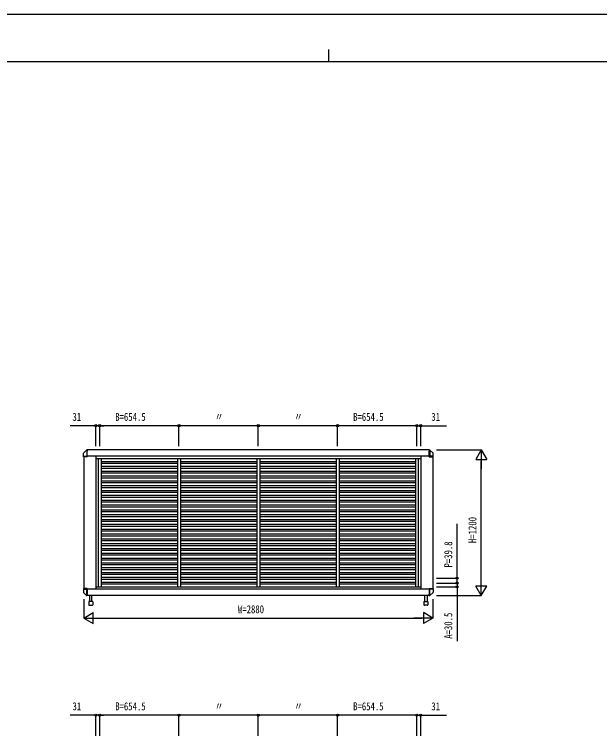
# Model space of a CAD drawing. Units: millimetres, scale not verified. Extents: x -8410 to 8410, y -5940 to 5940.
# Drawn here: x -2602 to 2226, y -21 to 5940 of the extents above; entities that cross this region are included whole.
import ezdxf
from ezdxf.enums import TextEntityAlignment as Align

# ---------------------------------------------------------------- set-up
doc = ezdxf.new("R2010")
doc.units = ezdxf.units.MM
doc.header["$LTSCALE"] = 30
for name, color, linetype in [('0-2_YKK_A1', 4, 'Continuous'), ('0-3_YKK_D', 6, 'Continuous'), ('0-4_YKK_ZWAK', 7, 'Continuous')]:
    doc.layers.add(name, color=color, linetype=linetype)
doc.styles.add('ＭＳ ゴシック', font='')
doc.styles.get('ＭＳ ゴシック').set_extended_font_data('MS Gothic')

msp = doc.modelspace()

# ---------------------------------------------------------------- linework, layer by layer
at = {"layer": '0-2_YKK_A1'}
for p, q in [((-2006.66, 2349.35), (-2031.74, 2324.52)), ((-2006.64, 2349.34), (-2006.64, 2349.32)), ((-2005.68, 2350.05), (-2005.68, 2313.5)), ((-2000.96, 2350.3), (-2005.01, 2350.09)), ((-2005.01, 2350.05), (-2005.01, 2350.07)), ((-2000.96, 2344.37), (-2000.96, 2350.3)), ((821.04, 2350), (-2000.96, 2350)), ((-2000.96, 2344.37), (-2000.96, 2339.67)), ((-2000.96, 2313.5), (-2000.96, 2339.67)), ((821.04, 2350.3), (825.09, 2350.09)), ((821.04, 2344.37), (821.04, 2350.3)), ((821.04, 2344.37), (821.04, 2339.67)), ((821.04, 2313.5), (821.04, 2339.67)), ((825.09, 2350.05), (825.09, 2350.07)), ((825.76, 2350.05), (825.76, 2313.5)), ((826.72, 2349.34), (826.72, 2349.32)), ((826.74, 2349.35), (851.82, 2324.52)), ((-2032.46, 2315.72), (-2032.46, 2322.76)), ((-2032.46, 2305.58), (-2032.46, 2315.72)), ((-2032.46, 2298), (-2032.46, 2305.58)), ((-2032.46, 2294), (-2032.46, 2298)), ((-2032.46, 2298), (-2006.05, 2298)), ((-2030.6, 2293), (-2031.46, 2293)), ((-2000.96, 2293), (-2030.6, 2293)), ((-2029.96, 2293), (-2029.96, 1207)), ((-2005.87, 2298), (-2006.05, 2298)), ((-2005.87, 2298), (-2000.96, 2298)), ((-2000.96, 2298), (-2000.96, 2313.5)), ((821.04, 2298), (-2000.96, 2298)), ((-2000.96, 2294), (-2000.96, 2298)), ((-2000.96, 2294), (-2000.96, 2293)), ((-1929.96, 2298), (-1929.96, 1202)), ((-1929.96, 2278), (750.04, 2278)), ((-1910.46, 2278), (-1910.46, 1222)), ((-1887.46, 2278), (-1887.46, 1222)), ((-1255.96, 2278), (-1255.96, 1222)), ((-1232.96, 2278), (-1232.96, 1222)), ((-601.46, 2278), (-601.46, 1222)), ((-578.46, 2278), (-578.46, 1222)), ((53.04, 2278), (53.04, 1222)), ((76.04, 2278), (76.04, 1222)), ((707.54, 2278), (707.54, 1222)), ((730.54, 2278), (730.54, 1222)), ((750.04, 2298), (750.04, 1202)), ((821.04, 2298), (821.04, 2313.5)), ((821.04, 2294), (821.04, 2298)), ((825.95, 2298), (821.04, 2298)), ((821.04, 2294), (821.04, 2293)), ((821.04, 2293), (850.68, 2293)), ((825.95, 2298), (826.13, 2298)), ((852.54, 2298), (826.13, 2298)), ((850.04, 2293), (850.04, 1207)), ((850.68, 2293), (851.54, 2293)), ((852.54, 2315.72), (852.54, 2322.76)), ((852.54, 2305.58), (852.54, 2315.72)), ((852.54, 2298), (852.54, 2305.58)), ((852.54, 2294), (852.54, 2298)), ((-1887.46, 2255), (-1255.96, 2255)), ((-1887.46, 2240), (-1255.96, 2240)), ((-1887.46, 2215.2), (-1255.96, 2215.2)), ((-1232.96, 2255), (-601.46, 2255)), ((-1232.96, 2240), (-601.46, 2240)), ((-1232.96, 2215.2), (-601.46, 2215.2)), ((-578.46, 2255), (53.04, 2255)), ((-578.46, 2240), (53.04, 2240)), ((-578.46, 2215.2), (53.04, 2215.2)), ((76.04, 2255), (707.54, 2255)), ((76.04, 2240), (707.54, 2240)), ((76.04, 2215.2), (707.54, 2215.2)), ((-1887.46, 2200.2), (-1255.96, 2200.2)), ((-1887.46, 2175.4), (-1255.96, 2175.4)), ((-1887.46, 2160.4), (-1255.96, 2160.4)), ((-1232.96, 2200.2), (-601.46, 2200.2)), ((-1232.96, 2175.4), (-601.46, 2175.4)), ((-1232.96, 2160.4), (-601.46, 2160.4)), ((-578.46, 2200.2), (53.04, 2200.2)), ((-578.46, 2175.4), (53.04, 2175.4)), ((-578.46, 2160.4), (53.04, 2160.4)), ((76.04, 2200.2), (707.54, 2200.2)), ((76.04, 2175.4), (707.54, 2175.4)), ((76.04, 2160.4), (707.54, 2160.4)), ((-1887.46, 2135.6), (-1255.96, 2135.6)), ((-1887.46, 2120.6), (-1255.96, 2120.6)), ((-1887.46, 2095.8), (-1255.96, 2095.8)), ((-1232.96, 2135.6), (-601.46, 2135.6)), ((-1232.96, 2120.6), (-601.46, 2120.6)), ((-1232.96, 2095.8), (-601.46, 2095.8)), ((-578.46, 2135.6), (53.04, 2135.6)), ((-578.46, 2120.6), (53.04, 2120.6)), ((-578.46, 2095.8), (53.04, 2095.8)), ((76.04, 2135.6), (707.54, 2135.6)), ((76.04, 2120.6), (707.54, 2120.6)), ((76.04, 2095.8), (707.54, 2095.8)), ((-1887.46, 2080.8), (-1255.96, 2080.8)), ((-1887.46, 2056), (-1255.96, 2056)), ((-1887.46, 2041), (-1255.96, 2041)), ((-1232.96, 2080.8), (-601.46, 2080.8)), ((-1232.96, 2056), (-601.46, 2056)), ((-1232.96, 2041), (-601.46, 2041)), ((-578.46, 2080.8), (53.04, 2080.8)), ((-578.46, 2056), (53.04, 2056)), ((-578.46, 2041), (53.04, 2041)), ((76.04, 2080.8), (707.54, 2080.8)), ((76.04, 2056), (707.54, 2056)), ((76.04, 2041), (707.54, 2041)), ((-1887.46, 2016.2), (-1255.96, 2016.2)), ((-1887.46, 2001.2), (-1255.96, 2001.2)), ((-1887.46, 1976.4), (-1255.96, 1976.4)), ((-1232.96, 2016.2), (-601.46, 2016.2)), ((-1232.96, 2001.2), (-601.46, 2001.2)), ((-1232.96, 1976.4), (-601.46, 1976.4)), ((-578.46, 2016.2), (53.04, 2016.2)), ((-578.46, 2001.2), (53.04, 2001.2)), ((-578.46, 1976.4), (53.04, 1976.4)), ((76.04, 2016.2), (707.54, 2016.2)), ((76.04, 2001.2), (707.54, 2001.2)), ((76.04, 1976.4), (707.54, 1976.4)), ((-1887.46, 1961.4), (-1255.96, 1961.4)), ((-1887.46, 1936.6), (-1255.96, 1936.6)), ((-1887.46, 1921.6), (-1255.96, 1921.6)), ((-1232.96, 1961.4), (-601.46, 1961.4)), ((-1232.96, 1936.6), (-601.46, 1936.6)), ((-1232.96, 1921.6), (-601.46, 1921.6)), ((-578.46, 1961.4), (53.04, 1961.4)), ((-578.46, 1936.6), (53.04, 1936.6)), ((-578.46, 1921.6), (53.04, 1921.6)), ((76.04, 1961.4), (707.54, 1961.4)), ((76.04, 1936.6), (707.54, 1936.6)), ((76.04, 1921.6), (707.54, 1921.6)), ((-1887.46, 1896.8), (-1255.96, 1896.8)), ((-1887.46, 1881.8), (-1255.96, 1881.8)), ((-1887.46, 1857), (-1255.96, 1857)), ((-1232.96, 1896.8), (-601.46, 1896.8)), ((-1232.96, 1881.8), (-601.46, 1881.8)), ((-1232.96, 1857), (-601.46, 1857)), ((-578.46, 1896.8), (53.04, 1896.8)), ((-578.46, 1881.8), (53.04, 1881.8)), ((-578.46, 1857), (53.04, 1857)), ((76.04, 1896.8), (707.54, 1896.8)), ((76.04, 1881.8), (707.54, 1881.8)), ((76.04, 1857), (707.54, 1857)), ((-1887.46, 1842), (-1255.96, 1842)), ((-1887.46, 1817.2), (-1255.96, 1817.2)), ((-1887.46, 1802.2), (-1255.96, 1802.2)), ((-1232.96, 1842), (-601.46, 1842)), ((-1232.96, 1817.2), (-601.46, 1817.2)), ((-1232.96, 1802.2), (-601.46, 1802.2)), ((-578.46, 1842), (53.04, 1842)), ((-578.46, 1817.2), (53.04, 1817.2)), ((-578.46, 1802.2), (53.04, 1802.2)), ((76.04, 1842), (707.54, 1842)), ((76.04, 1817.2), (707.54, 1817.2)), ((76.04, 1802.2), (707.54, 1802.2)), ((-1887.46, 1777.4), (-1255.96, 1777.4)), ((-1887.46, 1762.4), (-1255.96, 1762.4)), ((-1887.46, 1737.6), (-1255.96, 1737.6)), ((-1232.96, 1777.4), (-601.46, 1777.4)), ((-1232.96, 1762.4), (-601.46, 1762.4)), ((-1232.96, 1737.6), (-601.46, 1737.6)), ((-578.46, 1777.4), (53.04, 1777.4)), ((-578.46, 1762.4), (53.04, 1762.4)), ((-578.46, 1737.6), (53.04, 1737.6)), ((76.04, 1777.4), (707.54, 1777.4)), ((76.04, 1762.4), (707.54, 1762.4)), ((76.04, 1737.6), (707.54, 1737.6)), ((-1887.46, 1722.6), (-1255.96, 1722.6)), ((-1887.46, 1697.8), (-1255.96, 1697.8)), ((-1887.46, 1682.8), (-1255.96, 1682.8)), ((-1232.96, 1722.6), (-601.46, 1722.6)), ((-1232.96, 1697.8), (-601.46, 1697.8)), ((-1232.96, 1682.8), (-601.46, 1682.8)), ((-578.46, 1722.6), (53.04, 1722.6)), ((-578.46, 1697.8), (53.04, 1697.8)), ((-578.46, 1682.8), (53.04, 1682.8)), ((76.04, 1722.6), (707.54, 1722.6)), ((76.04, 1697.8), (707.54, 1697.8)), ((76.04, 1682.8), (707.54, 1682.8)), ((-1887.46, 1658), (-1255.96, 1658)), ((-1887.46, 1643), (-1255.96, 1643)), ((-1887.46, 1618.2), (-1255.96, 1618.2)), ((-1232.96, 1658), (-601.46, 1658)), ((-1232.96, 1643), (-601.46, 1643)), ((-1232.96, 1618.2), (-601.46, 1618.2)), ((-578.46, 1658), (53.04, 1658)), ((-578.46, 1643), (53.04, 1643)), ((-578.46, 1618.2), (53.04, 1618.2)), ((76.04, 1658), (707.54, 1658)), ((76.04, 1643), (707.54, 1643)), ((76.04, 1618.2), (707.54, 1618.2)), ((-1887.46, 1603.2), (-1255.96, 1603.2)), ((-1887.46, 1578.4), (-1255.96, 1578.4)), ((-1887.46, 1563.4), (-1255.96, 1563.4)), ((-1232.96, 1603.2), (-601.46, 1603.2)), ((-1232.96, 1578.4), (-601.46, 1578.4)), ((-1232.96, 1563.4), (-601.46, 1563.4)), ((-578.46, 1603.2), (53.04, 1603.2)), ((-578.46, 1578.4), (53.04, 1578.4)), ((-578.46, 1563.4), (53.04, 1563.4)), ((76.04, 1603.2), (707.54, 1603.2)), ((76.04, 1578.4), (707.54, 1578.4)), ((76.04, 1563.4), (707.54, 1563.4)), ((-1887.46, 1538.6), (-1255.96, 1538.6)), ((-1887.46, 1523.6), (-1255.96, 1523.6)), ((-1887.46, 1498.8), (-1255.96, 1498.8)), ((-1232.96, 1538.6), (-601.46, 1538.6)), ((-1232.96, 1523.6), (-601.46, 1523.6)), ((-1232.96, 1498.8), (-601.46, 1498.8)), ((-578.46, 1538.6), (53.04, 1538.6)), ((-578.46, 1523.6), (53.04, 1523.6)), ((-578.46, 1498.8), (53.04, 1498.8)), ((76.04, 1538.6), (707.54, 1538.6)), ((76.04, 1523.6), (707.54, 1523.6)), ((76.04, 1498.8), (707.54, 1498.8)), ((-1887.46, 1483.8), (-1255.96, 1483.8)), ((-1887.46, 1459), (-1255.96, 1459)), ((-1887.46, 1444), (-1255.96, 1444)), ((-1232.96, 1483.8), (-601.46, 1483.8)), ((-1232.96, 1459), (-601.46, 1459)), ((-1232.96, 1444), (-601.46, 1444)), ((-578.46, 1483.8), (53.04, 1483.8)), ((-578.46, 1459), (53.04, 1459)), ((-578.46, 1444), (53.04, 1444)), ((76.04, 1483.8), (707.54, 1483.8)), ((76.04, 1459), (707.54, 1459)), ((76.04, 1444), (707.54, 1444)), ((-1887.46, 1419.2), (-1255.96, 1419.2)), ((-1887.46, 1404.2), (-1255.96, 1404.2)), ((-1887.46, 1379.4), (-1255.96, 1379.4)), ((-1232.96, 1419.2), (-601.46, 1419.2)), ((-1232.96, 1404.2), (-601.46, 1404.2)), ((-1232.96, 1379.4), (-601.46, 1379.4)), ((-578.46, 1419.2), (53.04, 1419.2)), ((-578.46, 1404.2), (53.04, 1404.2)), ((-578.46, 1379.4), (53.04, 1379.4)), ((76.04, 1419.2), (707.54, 1419.2)), ((76.04, 1404.2), (707.54, 1404.2)), ((76.04, 1379.4), (707.54, 1379.4)), ((-1887.46, 1364.4), (-1255.96, 1364.4)), ((-1887.46, 1339.6), (-1255.96, 1339.6)), ((-1887.46, 1324.6), (-1255.96, 1324.6)), ((-1232.96, 1364.4), (-601.46, 1364.4)), ((-1232.96, 1339.6), (-601.46, 1339.6)), ((-1232.96, 1324.6), (-601.46, 1324.6)), ((-578.46, 1364.4), (53.04, 1364.4)), ((-578.46, 1339.6), (53.04, 1339.6)), ((-578.46, 1324.6), (53.04, 1324.6)), ((76.04, 1364.4), (707.54, 1364.4)), ((76.04, 1339.6), (707.54, 1339.6)), ((76.04, 1324.6), (707.54, 1324.6)), ((-1887.46, 1299.8), (-1255.96, 1299.8)), ((-1887.46, 1284.8), (-1255.96, 1284.8)), ((-1887.46, 1260), (-1255.96, 1260)), ((-1232.96, 1299.8), (-601.46, 1299.8)), ((-1232.96, 1284.8), (-601.46, 1284.8)), ((-1232.96, 1260), (-601.46, 1260)), ((-578.46, 1299.8), (53.04, 1299.8)), ((-578.46, 1284.8), (53.04, 1284.8)), ((-578.46, 1260), (53.04, 1260)), ((76.04, 1299.8), (707.54, 1299.8)), ((76.04, 1284.8), (707.54, 1284.8)), ((76.04, 1260), (707.54, 1260)), ((-2032.46, 1206), (-2032.46, 1202)), ((-2032.46, 1202), (-2032.46, 1194.42)), ((-2032.46, 1202), (-2006.05, 1202)), ((-2032.46, 1194.42), (-2032.46, 1184.28)), ((-2030.6, 1207), (-2031.46, 1207)), ((-2000.96, 1207), (-2030.6, 1207)), ((-2005.87, 1202), (-2006.05, 1202)), ((-2005.87, 1202), (-2000.96, 1202)), ((-2000.96, 1206), (-2000.96, 1207)), ((-2000.96, 1206), (-2000.96, 1202)), ((821.04, 1202), (-2000.96, 1202)), ((-2000.96, 1202), (-2000.96, 1186.5)), ((-1929.96, 1222), (750.04, 1222)), ((-1887.46, 1245), (-1255.96, 1245)), ((-1232.96, 1245), (-601.46, 1245)), ((-578.46, 1245), (53.04, 1245)), ((76.04, 1245), (707.54, 1245)), ((821.04, 1207), (850.68, 1207)), ((821.04, 1206), (821.04, 1207)), ((821.04, 1206), (821.04, 1202)), ((821.04, 1202), (821.04, 1186.5)), ((825.95, 1202), (821.04, 1202)), ((825.95, 1202), (826.13, 1202)), ((852.54, 1202), (826.13, 1202)), ((850.68, 1207), (851.54, 1207)), ((852.54, 1206), (852.54, 1202)), ((852.54, 1202), (852.54, 1194.42)), ((852.54, 1194.42), (852.54, 1184.28)), ((-2032.46, 1184.28), (-2032.46, 1177.24)), ((-2006.66, 1150.65), (-2031.74, 1175.48)), ((-2006.64, 1150.66), (-2006.64, 1150.68)), ((-2005.68, 1149.95), (-2005.68, 1186.5)), ((-2005.01, 1149.95), (-2005.01, 1149.93)), ((-2000.96, 1149.7), (-2005.01, 1149.91)), ((-2000.96, 1186.5), (-2000.96, 1160.33)), ((-2000.96, 1155.63), (-2000.96, 1160.33)), ((-2000.96, 1155.63), (-2000.96, 1149.7)), ((821.04, 1150), (-2000.96, 1150)), ((-1982.46, 1150), (-1982.46, 1100)), ((-1963.46, 1100), (-1963.46, 1150)), ((783.54, 1100), (783.54, 1150)), ((802.54, 1150), (802.54, 1100)), ((821.04, 1186.5), (821.04, 1160.33)), ((821.04, 1155.63), (821.04, 1160.33)), ((821.04, 1155.63), (821.04, 1149.7)), ((821.04, 1149.7), (825.09, 1149.91)), ((825.09, 1149.95), (825.09, 1149.93)), ((825.76, 1149.95), (825.76, 1186.5)), ((826.72, 1150.66), (826.72, 1150.68)), ((826.74, 1150.65), (851.82, 1175.48)), ((852.54, 1184.28), (852.54, 1177.24)), ((-1989.51, 1099), (-1989.51, 1074)), ((-1957.41, 1100), (-1988.51, 1100)), ((-1956.41, 1099), (-1956.41, 1074)), ((776.49, 1099), (776.49, 1074)), ((777.49, 1100), (808.59, 1100)), ((809.59, 1099), (809.59, 1074)), ((-1985.51, 1070), (-1960.41, 1070)), ((805.59, 1070), (780.49, 1070))]:
    msp.add_line(p, q, dxfattribs=at)
for points in [[(-2005.68, 2313.4), (-2005.69, 2312.64), (-2005.73, 2309.06), (-2005.77, 2305.52), (-2005.8, 2303.22), (-2005.83, 2300.97), (-2005.86, 2298.62), (-2005.87, 2298)], [(825.76, 2313.4), (825.77, 2312.64), (825.81, 2309.06), (825.85, 2305.52), (825.88, 2303.22), (825.91, 2300.97), (825.94, 2298.62), (825.95, 2298)], [(-2005.68, 1186.6), (-2005.69, 1187.36), (-2005.73, 1190.94), (-2005.77, 1194.48), (-2005.8, 1196.78), (-2005.83, 1199.03), (-2005.86, 1201.38), (-2005.87, 1202)], [(825.76, 1186.6), (825.77, 1187.36), (825.81, 1190.94), (825.85, 1194.48), (825.88, 1196.78), (825.91, 1199.03), (825.94, 1201.38), (825.95, 1202)]]:
    msp.add_lwpolyline(points, dxfattribs=at)
for centre, radius, start, end in [((-2004.88, 2347.59), 2.5, 93.12962, 135.58389), ((824.96, 2347.59), 2.5, 44.41611, 86.87038), ((-2029.96, 2322.76), 2.5, 135.33594, 180), ((-2031.46, 2294), 1, 180, 270), ((851.54, 2294), 1, 270, 0), ((850.04, 2322.76), 2.5, 0, 44.66406), ((-2031.46, 1206), 1, 90, 180), ((851.54, 1206), 1, 0, 90), ((-2029.96, 1177.24), 2.5, 180, 224.66406), ((-2004.88, 1152.41), 2.5, 224.41611, 266.87038), ((824.96, 1152.41), 2.5, 273.12962, 315.58389), ((850.04, 1177.24), 2.5, 315.33594, 0), ((-1988.51, 1099), 1, 90, 180), ((-1985.51, 1074), 4, 180, 270), ((-1960.41, 1074), 4, 270, 0), ((-1957.41, 1099), 1, 0, 90), ((777.49, 1099), 1, 90, 180), ((780.49, 1074), 4, 180, 270), ((805.59, 1074), 4, 270, 0), ((808.59, 1099), 1, 0, 90)]:
    msp.add_arc(centre, radius, start, end, dxfattribs=at)
at = {"layer": '0-3_YKK_D'}
for p, q in [((-1929.96, 2550), (-2143.56, 2550)), ((-1929.96, 2380), (-1929.96, 2551)), ((-1898.96, 2550), (-1929.96, 2550)), ((-1898.96, 2380), (-1898.96, 2551)), ((-1898.96, 2380), (-1898.96, 2551)), ((-1898.96, 2550), (-1864.96, 2550)), ((-1244.46, 2550), (-1898.96, 2550)), ((-1244.46, 2380), (-1244.46, 2551)), ((-1244.46, 2380), (-1244.46, 2551)), ((-589.96, 2550), (-1244.46, 2550)), ((-589.96, 2380), (-589.96, 2551)), ((-589.96, 2380), (-589.96, 2551)), ((64.54, 2550), (-589.96, 2550)), ((64.54, 2380), (64.54, 2551)), ((64.54, 2380), (64.54, 2551)), ((719.04, 2550), (64.54, 2550)), ((719.04, 2550), (685.04, 2550)), ((719.04, 2380), (719.04, 2551)), ((719.04, 2380), (719.04, 2551)), ((719.04, 2550), (750.04, 2550)), ((750.04, 2380), (750.04, 2551)), ((750.04, 2550), (963.64, 2550)), ((880.04, 2350), (1251.04, 2350)), ((1250.04, 2350), (1205.04, 2272.06)), ((1250.04, 2350), (1295.04, 2272.06)), ((1250.04, 2350), (1250.04, 2194.12)), ((1205.04, 2272.06), (1295.04, 2272.06)), ((1250.04, 1240), (1250.04, 2260)), ((1050.04, 1292.3), (1050.04, 1741.1)), ((880.57, 1292.3), (1051.04, 1292.3)), ((880.57, 1252.5), (1051.04, 1252.5)), ((880.57, 1252.5), (1051.04, 1252.5)), ((1050.04, 1252.5), (1050.04, 1292.3)), ((1050.04, 1252.5), (1050.04, 1286.5)), ((1050.04, 1252.5), (1050.04, 1222)), ((1050.04, 1252.5), (1050.04, 1218.5)), ((1250.04, 1150), (1250.04, 1305.88)), ((880.04, 1222), (1051.04, 1222)), ((1050.04, 1222), (1050.04, 773.2)), ((1250.04, 1150), (1205.04, 1227.94)), ((1295.04, 1227.94), (1205.04, 1227.94)), ((1250.04, 1150), (1295.04, 1227.94)), ((880.04, 1150), (1251.04, 1150)), ((-2029.96, 1120), (-2029.96, 962.79)), ((850.04, 1120), (850.04, 962.79)), ((-2029.96, 963.79), (-1952.02, 1008.79)), ((-2029.96, 963.79), (-1952.02, 918.79)), ((-2029.96, 963.79), (-1874.08, 963.79)), ((-1952.02, 918.79), (-1952.02, 1008.79)), ((-1939.96, 963.79), (760.04, 963.79)), ((850.04, 963.79), (694.16, 963.79)), ((850.04, 963.79), (772.1, 1008.79)), ((772.1, 1008.79), (772.1, 918.79)), ((850.04, 963.79), (772.1, 918.79)), ((-1929.96, 163.79), (-2143.56, 163.79)), ((-1929.96, -6.21), (-1929.96, 164.79)), ((-1898.96, 163.79), (-1929.96, 163.79)), ((-1898.96, -6.21), (-1898.96, 164.79)), ((-1898.96, -6.21), (-1898.96, 164.79)), ((-1898.96, 163.79), (-1864.96, 163.79)), ((-1244.46, 163.79), (-1898.96, 163.79)), ((-1244.46, -6.21), (-1244.46, 164.79)), ((-1244.46, -6.21), (-1244.46, 164.79)), ((-589.96, 163.79), (-1244.46, 163.79)), ((-589.96, -6.21), (-589.96, 164.79)), ((-589.96, -6.21), (-589.96, 164.79)), ((64.54, 163.79), (-589.96, 163.79)), ((64.54, -6.21), (64.54, 164.79)), ((64.54, -6.21), (64.54, 164.79)), ((719.04, 163.79), (64.54, 163.79)), ((719.04, 163.79), (685.04, 163.79)), ((719.04, -6.21), (719.04, 164.79)), ((719.04, -6.21), (719.04, 164.79)), ((719.04, 163.79), (750.04, 163.79)), ((750.04, -6.21), (750.04, 164.79)), ((750.04, 163.79), (963.64, 163.79))]:
    msp.add_line(p, q, dxfattribs=at)
for centre in [(-1929.96, 2550), (-1898.96, 2550), (-1898.96, 2550), (-1244.46, 2550), (-1244.46, 2550), (-589.96, 2550), (-589.96, 2550), (64.54, 2550), (64.54, 2550), (719.04, 2550), (719.04, 2550), (750.04, 2550), (1050.04, 1292.3), (1050.04, 1252.5), (1050.04, 1252.5), (1050.04, 1222), (-1929.96, 163.79), (-1898.96, 163.79), (-1898.96, 163.79), (-1244.46, 163.79), (-1244.46, 163.79), (-589.96, 163.79), (-589.96, 163.79), (64.54, 163.79), (64.54, 163.79), (719.04, 163.79), (719.04, 163.79), (750.04, 163.79)]:
    msp.add_circle(centre, 8.5, dxfattribs=at)
at = {"layer": '0-4_YKK_ZWAK'}
for p, q in [((-9.96, 5650), (-9.96, 5550)), ((7790.04, 5550), (-7809.96, 5550))]:
    msp.add_line(p, q, dxfattribs=at)
msp.add_lwpolyline([(-8410, -5940), (8410, -5940), (8410, 5940), (-8410, 5940)], close=True, dxfattribs=at)

# ---------------------------------------------------------------- texts
at = {"layer": '0-3_YKK_D', "style": 'ＭＳ ゴシック', "width": 0.8}
for s, p in [('31', (-2123.56, 2570)), ('B=654.5', (-1770.91, 2570)), ('〃', (-950.81, 2570)), ('〃', (-296.31, 2570)), ('B=654.5', (192.59, 2570)), ('31', (838.04, 2570)), ('W=2880', (-757.96, 983.79)), ('31', (-2123.56, 183.79)), ('B=654.5', (-1770.91, 183.79)), ('〃', (-950.81, 183.79)), ('〃', (-296.31, 183.79)), ('B=654.5', (192.59, 183.79)), ('31', (838.04, 183.79))]:
    msp.add_text(s, height=65.98, dxfattribs=at).set_placement(p, align=Align.BOTTOM_LEFT)
for s, p in [('H=1200', (1230.04, 1582)), ('P=39.8', (1030.04, 1380.3)), ('A=30.5', (1030.04, 793.2))]:
    msp.add_text(s, height=65.98, rotation=90, dxfattribs=at).set_placement(p, align=Align.BOTTOM_LEFT)

doc.saveas('drawing.dxf')
